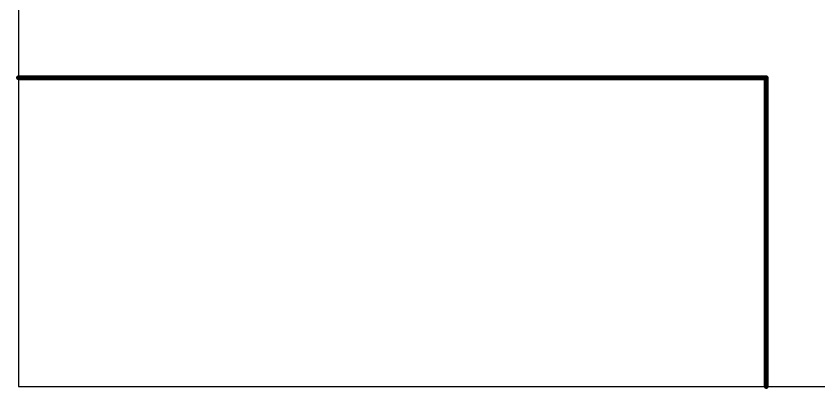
# Model space of a CAD drawing. Extents: x -1 to 100, y 0 to 61.
# Drawn here: x -0.08 to 25.02, y -0.08 to 11.58 of the extents above; entities that cross this region are included whole.
import ezdxf

# ---------------------------------------------------------------- set-up
doc = ezdxf.new("R2010")
doc.units = 0
doc.layers.add('117', color=190, linetype='CONTINUOUS')
doc.layers.add('20', color=31, linetype='CONTINUOUS')

msp = doc.modelspace()

# ---------------------------------------------------------------- linework, layer by layer
at = {"layer": '117', "const_width": 0.152}
for points in [[(23.368, 9.652), (0, 9.652)], [(23.368, 0), (23.368, 9.652)]]:
    msp.add_lwpolyline(points, dxfattribs=at)
at = {"layer": '117', "const_width": 0.0762}
for points in [[(0, 9.69, 1), (0, 9.614)], [(23.406, 9.652, 1), (23.33, 9.652)], [(23.368, 9.614, 1), (23.368, 9.69)], [(23.33, 0, 1), (23.406, 0)]]:
    msp.add_lwpolyline(points, format="xyb", dxfattribs=at)
at = {"layer": '20'}
for p, q in [((0, 60.96), (0, 0)), ((0, 0), (99.06, 0))]:
    msp.add_line(p, q, dxfattribs=at)

doc.saveas('drawing.dxf')
